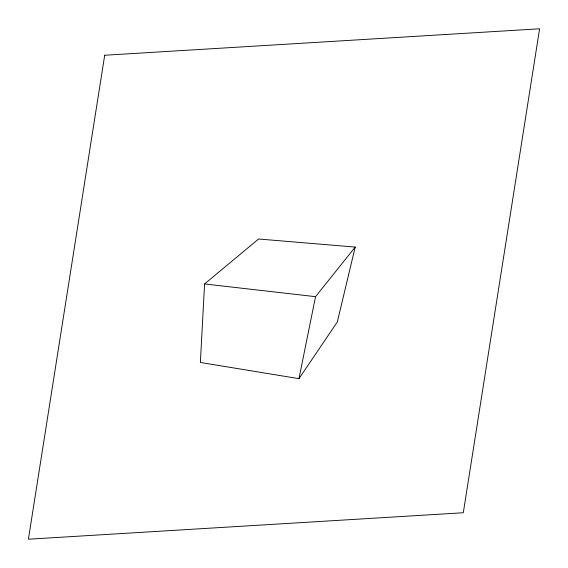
<?xml version="1.0" encoding="UTF-8"?>
<svg xmlns="http://www.w3.org/2000/svg" width="568" height="568" viewBox="0 0 568 568"><rect width="100%" height="100%" fill="white"/><g stroke="black" fill="none" stroke-linecap="round" stroke-linejoin="round"><path stroke-width="0.85" d="M204.579 283.95L200.362 362.469L298.967 378.671L337.307 321.999L355.213 247.08L258.575 239L204.579 283.95L315.538 296.673L355.213 247.08M298.967 378.671L315.538 296.673M104.697 55.252L28.4 539.217L463.303 512.748L539.6 28.783L104.697 55.252"/></g></svg>
